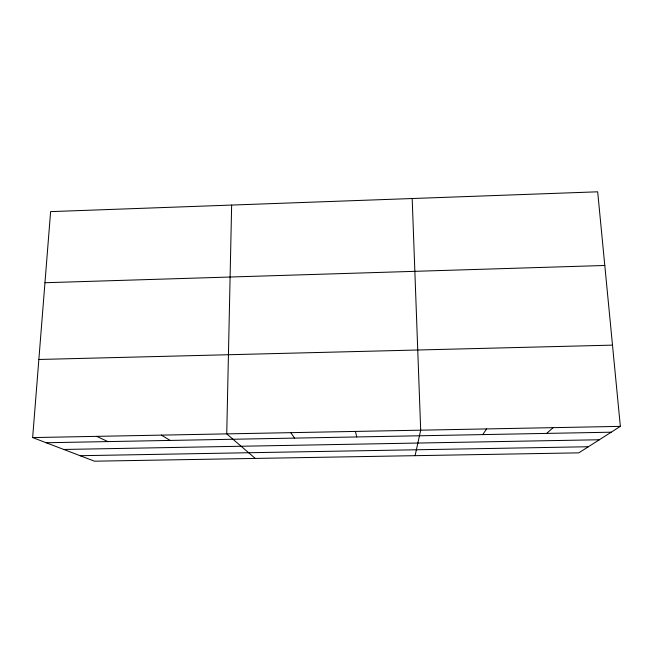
<?xml version="1.0" encoding="UTF-8"?>
<svg xmlns="http://www.w3.org/2000/svg" width="653" height="653" viewBox="0 0 653 653"><rect width="100%" height="100%" fill="white"/><g stroke="black" fill="none" stroke-linecap="round" stroke-linejoin="round"><path stroke-width="0.98" d="M231.644 205.066L226.738 433.878L255.258 458.422M32.65 437.583L50.608 211.621L597.675 191.811L620.35 426.368L578.795 452.856L94.481 461.189L32.65 437.583L620.35 426.368M415.088 455.672L420.687 430.18L412.182 198.528M482.771 434.596L486.591 428.923M546.692 433.404L553.14 427.65M44.951 282.733L604.8 265.477M38.854 359.476L612.498 345.135M46.175 442.742L611.208 432.196M63.774 449.468L599.348 439.755M80.115 455.704L588.386 446.742M96.717 436.359L107.859 441.591M161.413 435.127L170.131 440.432M290.765 432.653L294.568 438.106M355.412 431.421L356.726 436.947"/></g></svg>
